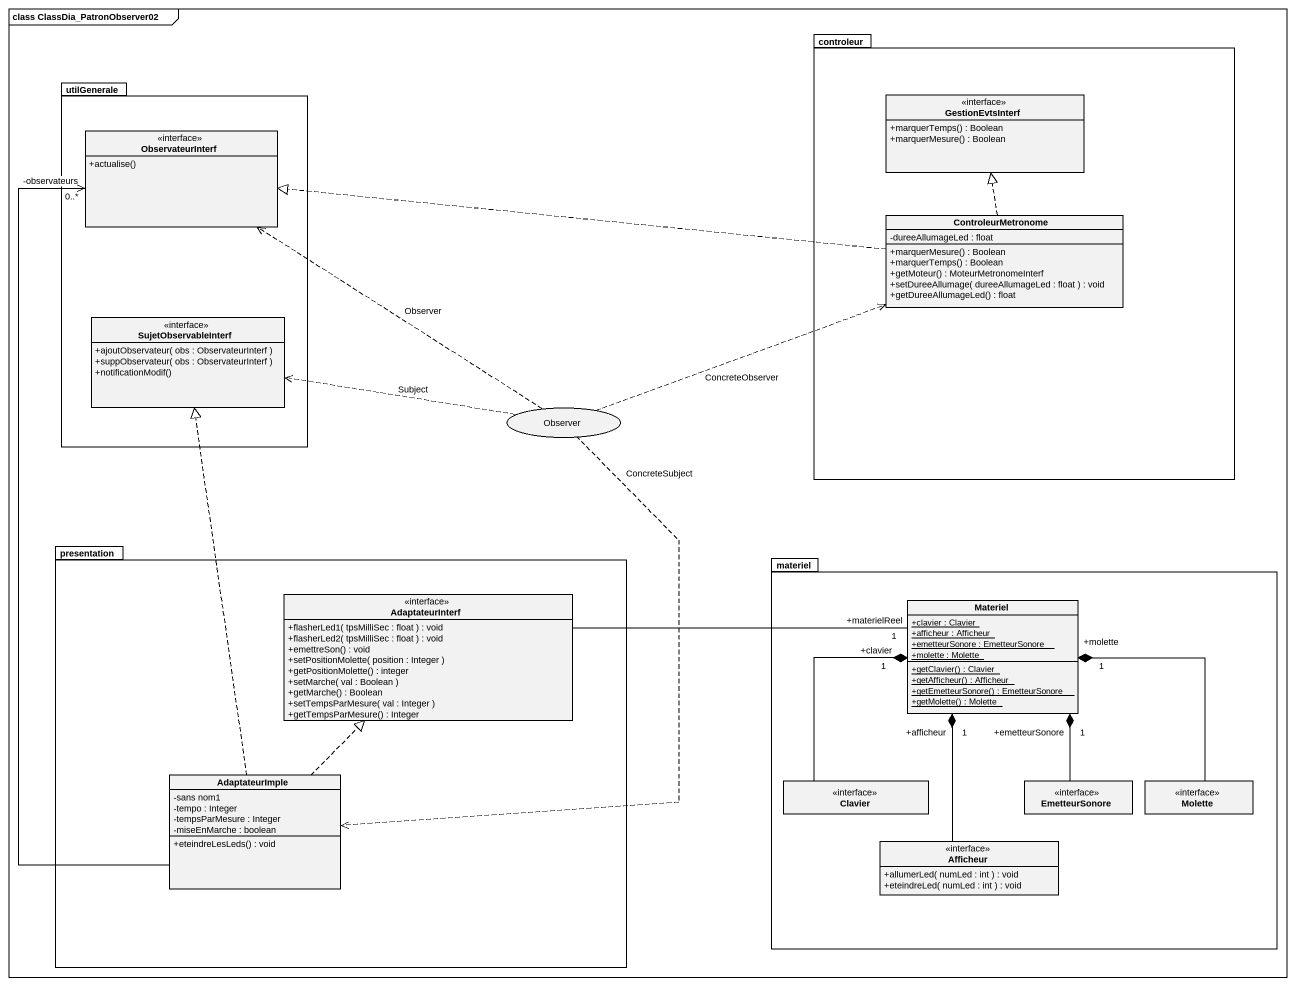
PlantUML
@startuml
mainframe class ClassDia_PatronObserver02
allowmixing
hide circle
hide empty members
skinparam classAttributeIconSize 0
package controleur {
  interface GestionEvtsInterf {
    +marquerTemps() : Boolean
    +marquerMesure() : Boolean
  }
  class ControleurMetronome {
    -dureeAllumageLed : float
    +marquerMesure() : Boolean
    +marquerTemps() : Boolean
    +getMoteur() : MoteurMetronomeInterf
    +setDureeAllumage( dureeAllumageLed : float ) : void
    +getDureeAllumageLed() : float
  }
}
package utilGenerale {
  interface ObservateurInterf {
    +actualise()
  }
  interface SujetObservableInterf {
    +ajoutObservateur( obs : ObservateurInterf )
    +suppObservateur( obs : ObservateurInterf )
    +notificationModif()
  }
}
usecase Observer
package presentation {
  interface AdaptateurInterf {
    +flasherLed1( tpsMilliSec : float ) : void
    +flasherLed2( tpsMilliSec : float ) : void
    +emettreSon() : void
    +setPositionMolette( position : Integer )
    +getPositionMolette() : integer
    +setMarche( val : Boolean )
    +getMarche() : Boolean
    +setTempsParMesure( val : Integer )
    +getTempsParMesure() : Integer
  }
  class AdaptateurImple {
    -sans nom1
    -tempo : Integer
    -tempsParMesure : Integer
    -miseEnMarche : boolean
    +eteindreLesLeds() : void
  }
}
package materiel {
  class Materiel {
    {static} +clavier : Clavier
    {static} +afficheur : Afficheur
    {static} +emetteurSonore : EmetteurSonore
    {static} +molette : Molette
    {static} +getClavier() : Clavier
    {static} +getAfficheur() : Afficheur
    {static} +getEmetteurSonore() : EmetteurSonore
    {static} +getMolette() : Molette
  }
  interface Clavier
  interface EmetteurSonore
  interface Molette
  interface Afficheur {
    +allumerLed( numLed : int ) : void
    +eteindreLed( numLed : int ) : void
  }
}
ControleurMetronome .up.|> GestionEvtsInterf
ControleurMetronome .left.|> ObservateurInterf
Observer .up.> ObservateurInterf : Observer
Observer .right.> ControleurMetronome : ConcreteObserver
Observer .left.> SujetObservableInterf : Subject
Observer ..> AdaptateurImple : ConcreteSubject
AdaptateurInterf -right- "+materielReel\n1" Materiel
Materiel "+clavier\n1" *-- Clavier
Materiel "+emetteurSonore\n1" *-- EmetteurSonore
Materiel "+molette\n1" *-- Molette
Materiel "+afficheur\n1" *-- Afficheur
AdaptateurImple -up-> "-observateurs\n0..*" ObservateurInterf
AdaptateurImple .up.|> SujetObservableInterf
AdaptateurImple .up.|> AdaptateurInterf
@enduml
